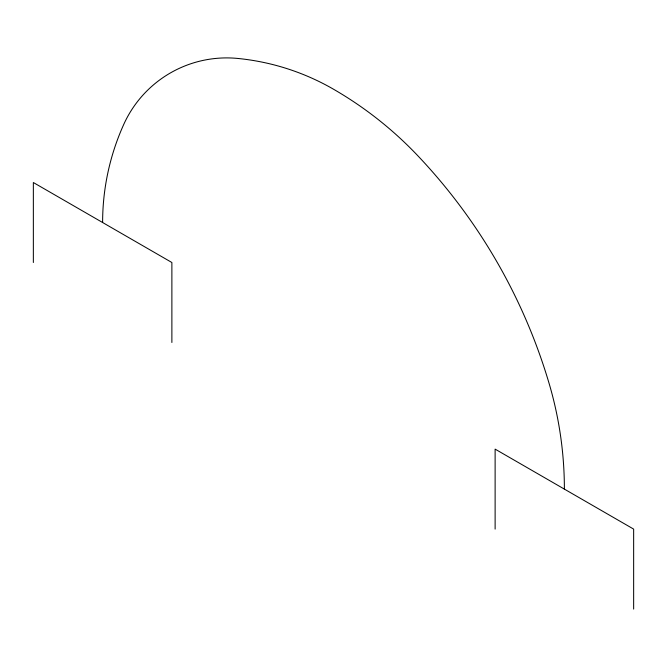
<?xml version="1.0" encoding="UTF-8"?>
<svg xmlns="http://www.w3.org/2000/svg" width="667" height="667" viewBox="0 0 667 667"><rect width="100%" height="100%" fill="white"/><g stroke="black" fill="none" stroke-linecap="round" stroke-linejoin="round"><path stroke-width="1" d="M633.65 609.088L633.65 529.106L495.122 449.124L495.122 529.106M171.878 342.488L171.878 262.506L33.35 182.525L33.35 262.506M564.382 489.119A373.12 373.12 0 0 0 548.924 382.833A563.69 563.69 0 0 0 417.817 155.745A373.12 373.12 0 0 0 333.5 89.211A238.244 238.244 0 0 0 237.861 58.454A112.973 112.973 0 0 0 123.795 124.312A238.244 238.244 0 0 0 102.618 222.511"/></g></svg>
